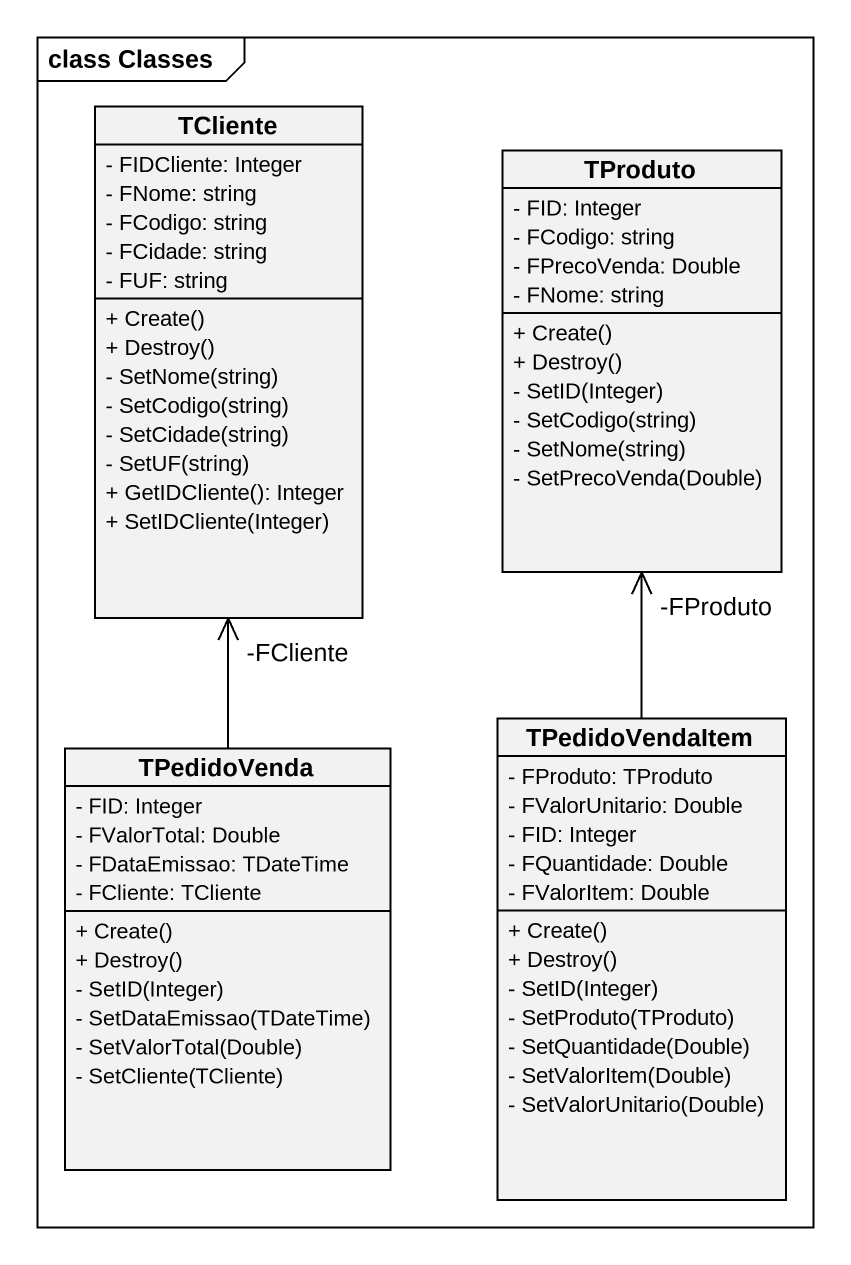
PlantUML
@startuml
mainframe class Classes
hide circle
hide empty members
skinparam classAttributeIconSize 0
class TCliente {
  - FIDCliente: Integer
  - FNome: string
  - FCodigo: string
  - FCidade: string
  - FUF: string
  + Create()
  + Destroy()
  - SetNome(string)
  - SetCodigo(string)
  - SetCidade(string)
  - SetUF(string)
  + GetIDCliente(): Integer
  + SetIDCliente(Integer)
}
class TProduto {
  - FID: Integer
  - FCodigo: string
  - FPrecoVenda: Double
  - FNome: string
  + Create()
  + Destroy()
  - SetID(Integer)
  - SetCodigo(string)
  - SetNome(string)
  - SetPrecoVenda(Double)
}
class TPedidoVenda {
  - FID: Integer
  - FValorTotal: Double
  - FDataEmissao: TDateTime
  - FCliente: TCliente
  + Create()
  + Destroy()
  - SetID(Integer)
  - SetDataEmissao(TDateTime)
  - SetValorTotal(Double)
  - SetCliente(TCliente)
}
class TPedidoVendaItem {
  - FProduto: TProduto
  - FValorUnitario: Double
  - FID: Integer
  - FQuantidade: Double
  - FValorItem: Double
  + Create()
  + Destroy()
  - SetID(Integer)
  - SetProduto(TProduto)
  - SetQuantidade(Double)
  - SetValorItem(Double)
  - SetValorUnitario(Double)
}
TPedidoVenda -up-> "-FCliente" TCliente
TPedidoVendaItem -up-> "-FProduto" TProduto
@enduml
